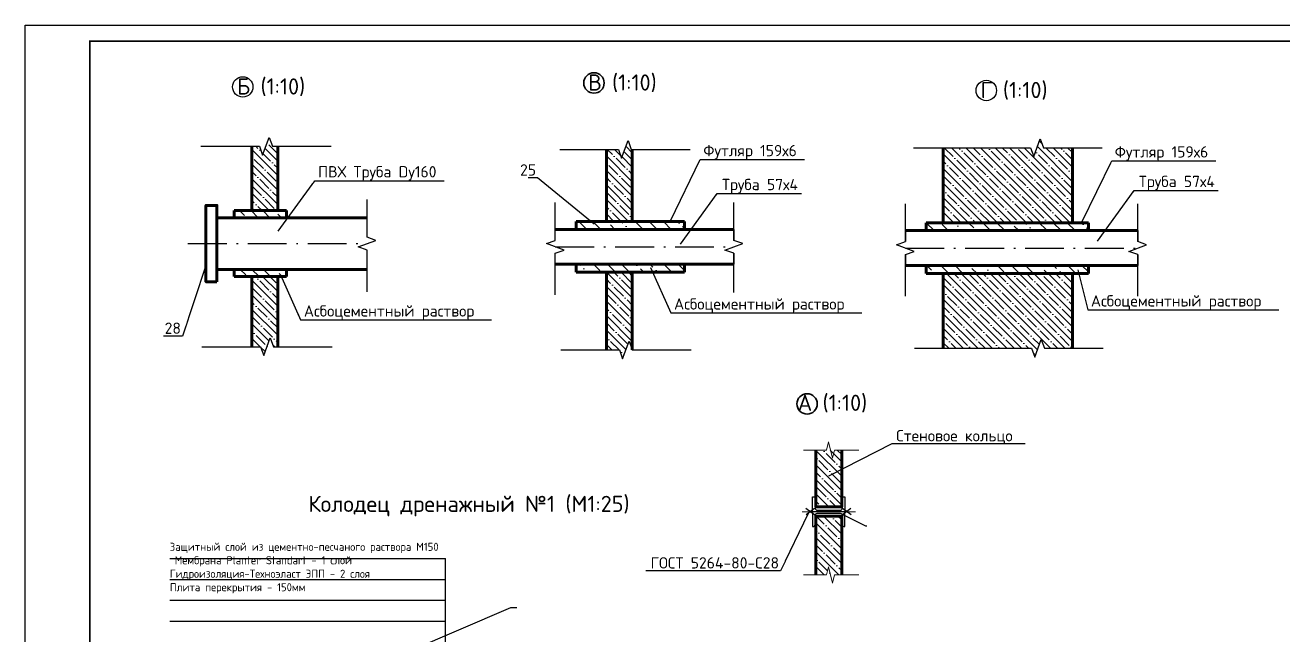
# Model space of a CAD drawing. Header units: millimetres. Extents: x 1601 to 15402, y -324 to 12625.
# Drawn here: x 10515.2 to 10903.9, y 549.7 to 738.2 of the extents above; entities that cross this region are included whole.
import ezdxf
from ezdxf import colors
from ezdxf.entities.mleader import LeaderData, LeaderLine
from ezdxf.math import Vec2, Vec3

# ---------------------------------------------------------------- set-up
doc = ezdxf.new("R2010")
doc.units = ezdxf.units.MM
for name, pattern in [('ACAD_ISO04W100', [30, 24, -3, 0, -3]), ('ACAD_ISO10W100', [18.5, 12, -3, 0.5, -3]), ('осевая2', [28.575, 19.05, -3.175, 3.175, -3.175])]:
    doc.linetypes.add(name, pattern=pattern)
for name, color, linetype, lineweight in [('Осевая', 2, 'осевая2', 30), ('Основной', 1, 'Continuous', 60), ('Размер 3.5', 250, 'Continuous', 35), ('Тонкие', 5, 'Continuous', 30), ('шриховка', 251, 'ACAD_ISO04W100', 15)]:
    doc.layers.add(name, color=color, linetype=linetype, lineweight=lineweight)
doc.styles.add('-ISOCPEUR-', font='isocpeur.TTF')
doc.styles.add('GOST', font='GOST Common.ttf')
doc.styles.add('GOST-2.304_Type-B', font='GOST Common.ttf')

# ---------------------------------------------------------------- blocks, each defined once
blk = doc.blocks.new('_DotSmall')
at = {"color": 0, "linetype": 'ByBlock', "const_width": 0.5}
blk.add_lwpolyline([(-0.0625, 0, 1), (0.0625, 0, 1)], format="xyb", close=True, dxfattribs=at)

msp = doc.modelspace()

# ---------------------------------------------------------------- hatches: boundary and pattern name
at = {"layer": 'шриховка', "lineweight": 20}
h = msp.add_hatch(dxfattribs=at)
h.set_pattern_fill('ANSI35', color=256, scale=0.5, angle=90, style=0)
h.set_pattern_definition([(135, (10267.2364, 393.6372), (-2.245064, -2.245064), []), (135, (10267.2364, 395.8823), (-2.245064, -2.245064), [3.96875, -0.79375, 0, -0.79375])])
h.paths.add_polyline_path([(10587.6223, 700.7864), (10585.2818, 700.7864), (10585.2818, 680.8674), (10593.2818, 680.8674), (10593.2818, 700.7864), (10591.6223, 700.7864), (10590.6223, 703.5339), (10588.6223, 698.039)])
h.paths.add_polyline_path([(10585.2818, 638.7669), (10587.9393, 638.7669), (10588.9393, 636.0195), (10590.9393, 641.5144), (10591.9393, 638.7669), (10593.2818, 638.7669), (10593.2818, 660.4674), (10585.2818, 660.4674)])
h = msp.add_hatch(dxfattribs=at)
h.set_pattern_fill('ANSI35', color=256, scale=0.5, angle=90, style=0)
h.set_pattern_definition([(135, (10376.8028, 391.721), (-2.245064, -2.245064), []), (135, (10376.8028, 393.966), (-2.245064, -2.245064), [3.96875, -0.79375, 0, -0.79375])])
h.paths.add_polyline_path([(10698.5365, 699.7975), (10694.8482, 699.7975), (10694.8482, 677.5285), (10702.8482, 677.5285), (10702.8482, 699.7975), (10702.5365, 699.7975), (10701.5365, 702.545), (10699.5365, 697.05)])
h.paths.add_polyline_path([(10694.8482, 637.778), (10698.8535, 637.778), (10699.8535, 635.0305), (10701.8535, 640.5255), (10702.8482, 637.7925), (10702.8482, 661.8285), (10694.8482, 661.8285)])
h = msp.add_hatch(dxfattribs=at)
h.set_pattern_fill('ANSI35', color=256, scale=0.5, angle=90, style=0)
h.set_pattern_definition([(135, (10498.8822, 392.2452), (-2.245064, -2.245064), []), (135, (10498.8822, 394.4903), (-2.245064, -2.245064), [3.96875, -0.79375, 0, -0.79375])])
h.paths.add_polyline_path([(10798.912, 638.3022), (10826.2368, 638.3022), (10827.2368, 635.5547), (10829.2368, 641.0497), (10830.2368, 638.3022), (10838.912, 638.3022), (10838.912, 661.4254), (10798.912, 661.4254)])
h.paths.add_polyline_path([(10825.9198, 700.3217), (10798.912, 700.3217), (10798.912, 677.1254), (10838.912, 677.1254), (10838.912, 700.3217), (10829.9198, 700.3217), (10828.9198, 703.0692), (10826.9198, 697.5742)])
at = {"layer": 'шриховка'}
h = msp.add_hatch(dxfattribs=at)
h.set_pattern_fill('ANSI36', color=256, scale=0.8, angle=-90)
h.set_pattern_definition([(315, (9969.1552, 118.5497), (4.939141, -1.3470384), [6.35, -1.27, 0, -1.27])])
h.paths.add_polyline_path([(10579.8325, 680.8674), (10579.8325, 678.6674), (10595.9896, 678.6674), (10595.9896, 680.8674)])
h.paths.add_polyline_path([(10579.8325, 662.6674), (10579.8325, 660.4674), (10595.9896, 660.4674), (10595.9896, 662.6674)])
h = msp.add_hatch(dxfattribs=at)
h.set_pattern_fill('ANSI36', color=256, scale=0.970787, angle=-90)
h.set_pattern_definition([(315, (9938.703, -4.615), (5.993564, -1.634608), [7.705618, -1.541124, 0, -1.541124])])
h.paths.add_polyline_path([(10685.5337, 677.5285), (10685.5337, 675.0785), (10718.9621, 675.0785), (10718.9621, 677.5285)])
h.paths.add_polyline_path([(10685.5337, 664.2785), (10685.5337, 661.8285), (10718.9621, 661.8285), (10718.9621, 664.2785)])
h = msp.add_hatch(dxfattribs=at)
h.set_pattern_fill('ANSI36', color=256, scale=0.970787, angle=-90)
h.set_pattern_definition([(315, (10063.5332, -5.018), (5.993564, -1.634608), [7.705618, -1.541124, 0, -1.541124])])
h.paths.add_polyline_path([(10793.7149, 677.1254), (10793.7149, 674.6754), (10843.7925, 674.6754), (10843.7925, 677.1254)])
h.paths.add_polyline_path([(10793.7149, 663.8754), (10793.7149, 661.4254), (10843.7925, 661.4254), (10843.7925, 663.8754)])
at = {"layer": 'шриховка', "lineweight": 20}
h = msp.add_hatch(dxfattribs=at)
h.set_pattern_fill('ANSI35', color=256, scale=0.5, angle=90, style=0)
h.set_pattern_definition([(135, (3454.493, -4431.574), (-2.245064, -2.245064), []), (135, (3454.493, -4429.329), (-2.245064, -2.245064), [3.96875, -0.79375, 0, -0.79375])])
h.paths.add_polyline_path([(10767.5662, 606.8281), (10767.5662, 589.2051), (10759.5662, 589.2051), (10759.5662, 606.8281)])
h.paths.add_polyline_path([(10759.5662, 586.3966), (10767.5662, 586.3966), (10767.5662, 568.1977), (10759.5662, 568.1977)])

# ---------------------------------------------------------------- linework, layer by layer
for p, q in [((10734.2172, 675.0785), (10734.2172, 671.6785)), ((10859.0475, 674.6754), (10859.0475, 671.2754)), ((10734.2172, 667.6785), (10734.2172, 664.2785)), ((10859.0475, 667.2754), (10859.0475, 663.8754))]:
    msp.add_line(p, q)
at = {"lineweight": -2}
for p, q in [((10787.2457, 674.6754), (10787.2457, 671.2754)), ((10787.2457, 667.2754), (10787.2457, 663.8754))]:
    msp.add_line(p, q, dxfattribs=at)
at = {"linetype": 'Continuous'}
for points in [[(10569.5411, 700.7864), (10587.6223, 700.7864), (10588.6223, 698.039), (10590.6223, 703.5339), (10591.6223, 700.7864), (10609.7692, 700.7864)], [(10680.4553, 699.7975), (10698.5365, 699.7975), (10699.5365, 697.05), (10701.5365, 702.545), (10702.5365, 699.7975), (10720.6834, 699.7975)], [(10789.7574, 700.3217), (10825.9198, 700.3217), (10826.9198, 697.5742), (10828.9198, 703.0692), (10829.9198, 700.3217), (10848.0667, 700.3217)], [(10620.8907, 655.7846), (10620.8907, 668.6674), (10618.1433, 669.6674), (10623.6382, 671.6674), (10620.8907, 672.6674), (10620.8907, 684.3313)], [(10679.0644, 654.7957), (10679.0644, 667.6785), (10681.8119, 668.6785), (10676.3169, 670.6785), (10679.0644, 671.6785), (10679.0644, 683.3424)], [(10734.2172, 654.7957), (10734.2172, 667.6785), (10731.4697, 668.6785), (10736.9647, 670.6785), (10734.2172, 671.6785), (10734.2172, 683.3424)], [(10787.2457, 654.3926), (10787.2457, 667.2754), (10789.9931, 668.2754), (10784.4982, 670.2754), (10787.2457, 671.2754), (10787.2457, 682.9393)], [(10680.7723, 637.778), (10698.8535, 637.778), (10699.8535, 635.0305), (10701.8535, 640.5255), (10702.8535, 637.778), (10721.0003, 637.778)], [(10790.0743, 638.3022), (10826.2368, 638.3022), (10827.2368, 635.5547), (10829.2368, 641.0497), (10830.2368, 638.3022), (10848.3836, 638.3022)]]:
    msp.add_lwpolyline(points, dxfattribs=at)
at = {"layer": 'Осевая', "linetype": 'ACAD_ISO10W100'}
for p, q in [((10565.5328, 670.6674), (10620.8907, 670.6674)), ((10679.0644, 669.6785), (10734.2172, 669.6785)), ((10787.2457, 669.2754), (10859.0475, 669.2754))]:
    msp.add_line(p, q, dxfattribs=at)
at = {"layer": 'Осевая', "color": 2, "lineweight": 20}
msp.add_line((10755.3303, 587.7484), (10771.7846, 587.7484), dxfattribs=at)
at = {"layer": 'Основной', "color": 1, "lineweight": 60}
for p, q in [((10585.2818, 680.8674), (10585.2818, 700.7864)), ((10593.2818, 700.7864), (10593.2818, 680.8674)), ((10694.8482, 677.5285), (10694.8482, 699.7975)), ((10702.8482, 699.7975), (10702.8482, 677.5285)), ((10798.912, 677.1254), (10798.912, 700.3217)), ((10838.912, 700.3217), (10838.912, 677.1254)), ((10595.9896, 680.8674), (10579.8325, 680.8674)), ((10579.8325, 680.8674), (10579.8325, 678.6674)), ((10595.9896, 680.8674), (10595.9896, 678.6674)), ((10574.5013, 678.6674), (10620.8907, 678.6674)), ((10718.9621, 677.5285), (10685.5337, 677.5285)), ((10685.5337, 677.5285), (10685.5337, 675.0785)), ((10718.9621, 677.5285), (10718.9621, 675.0785)), ((10843.7925, 677.1254), (10793.7149, 677.1254)), ((10793.7149, 677.1254), (10793.7149, 674.6754)), ((10843.7925, 677.1254), (10843.7925, 674.6754)), ((10679.0644, 675.0785), (10734.2172, 675.0785)), ((10787.2457, 674.6754), (10859.0475, 674.6754)), ((10620.8907, 662.6674), (10574.5013, 662.6674)), ((10579.8325, 660.4674), (10579.8325, 662.6674)), ((10595.9896, 660.4674), (10595.9896, 662.6674)), ((10734.2172, 664.2785), (10679.0644, 664.2785)), ((10685.5337, 661.8285), (10685.5337, 664.2785)), ((10718.9621, 661.8285), (10685.5337, 661.8285)), ((10694.8482, 661.8285), (10694.8482, 637.778)), ((10702.8482, 637.7925), (10702.8482, 661.8285)), ((10718.9621, 661.8285), (10718.9621, 664.2785)), ((10859.0475, 663.8754), (10787.2457, 663.8754)), ((10793.7149, 661.4254), (10793.7149, 663.8754)), ((10843.7925, 661.4254), (10793.7149, 661.4254)), ((10798.912, 661.4254), (10798.912, 638.3022)), ((10838.912, 638.3022), (10838.912, 661.4254)), ((10843.7925, 661.4254), (10843.7925, 663.8754)), ((10595.9896, 660.4674), (10579.8325, 660.4674)), ((10585.2818, 660.4674), (10585.2818, 638.7669)), ((10593.2818, 638.7669), (10593.2818, 660.4674)), ((10759.5662, 589.2051), (10759.5662, 606.8281)), ((10767.5662, 606.8281), (10767.5662, 589.2051)), ((10767.5662, 589.2051), (10759.5662, 589.2051)), ((10759.5662, 568.1977), (10759.5662, 586.3966)), ((10759.5662, 586.3966), (10767.5662, 586.3966)), ((10767.5662, 586.3966), (10767.5662, 568.1977))]:
    msp.add_line(p, q, dxfattribs=at)
at = {"layer": 'Размер 3.5', "color": 0}
for centre in [(10691.0104, 720.3459), (10756.8608, 621.0962)]:
    msp.add_circle(centre, 3.1532, dxfattribs=at)
at = {"layer": 'Тонкие', "color": 3}
for p, q in [((10759.2034, 586.7453), (10756.5282, 588.7516)), ((10759.1713, 588.7626), (10756.5602, 586.7342)), ((10770.4565, 586.7453), (10767.7812, 588.7516)), ((10770.4244, 588.7626), (10767.8133, 586.7342))]:
    msp.add_line(p, q, dxfattribs=at)
at = {"layer": 'Тонкие'}
for p, q in [((10559.9185, 573.2813), (10645.161, 573.2813)), ((10645.161, 541.5941), (10645.161, 573.2813)), ((10559.9185, 566.8298), (10645.161, 566.8298)), ((10559.9185, 560.3783), (10645.161, 560.3783)), ((10559.9185, 553.9268), (10645.161, 553.9268))]:
    msp.add_line(p, q, dxfattribs=at)
at = {"layer": 'Тонкие', "lineweight": 20}
for points in [[(10772.8782, 606.8281), (10765.3162, 606.8281), (10764.6912, 604.3281), (10763.4412, 609.3281), (10762.8162, 606.8281), (10755.8065, 606.8281)], [(10772.8782, 568.1977), (10765.3162, 568.1977), (10764.6912, 565.6977), (10763.4412, 570.6977), (10762.8162, 568.1977), (10755.8065, 568.1977)]]:
    msp.add_lwpolyline(points, dxfattribs=at)
at = {"layer": 'Тонкие', "ltscale": 100}
for points in [[(10758.5575, 587.7484), (10758.5575, 592.3484), (10758.9175, 592.3484, -0.41421356), (10759.3175, 591.9484), (10759.3175, 588.8984, 0.41421356), (10760.0175, 588.1984), (10767.0975, 588.1984, 0.41421356), (10767.7975, 588.8984), (10767.7975, 591.9484, -0.41421356), (10768.1975, 592.3484), (10768.5575, 592.3484), (10768.5575, 587.7484)], [(10758.5575, 587.7484), (10758.5575, 583.1484), (10758.9175, 583.1484, 0.41421356), (10759.3175, 583.5484), (10759.3175, 586.5984, -0.41421356), (10760.0175, 587.2984), (10767.0975, 587.2984, -0.41421356), (10767.7975, 586.5984), (10767.7975, 583.5484, 0.41421356), (10768.1975, 583.1484), (10768.5575, 583.1484), (10768.5575, 587.7484)]]:
    msp.add_lwpolyline(points, format="xyb", close=True, dxfattribs=at)
at = {"layer": 'Тонкие'}
for centre in [(10582.4657, 719.1269), (10812.255, 718.0274)]:
    msp.add_circle(centre, 3.1532, dxfattribs=at)

# ---------------------------------------------------------------- texts
at = {"layer": 'Размер 3.5', "color": 0, "style": '-ISOCPEUR-'}
for s, p in [('В (1:10)', (10689.227, 717.991)), ('Б (1:10)', (10580.6822, 716.7721)), ('Г (1:10)', (10810.4716, 715.6726)), ('А (1:10)', (10753.9601, 618.9368)), ('Колодец дренажный №1 (М1:25)', (10602.7207, 587.673))]:
    msp.add_text(s, height=5, dxfattribs=at).set_placement(p)
at = {"layer": 'Размер 3.5', "insert": (10559.923, 578.1476), "char_height": 2.5, "width": 89.947537, "attachment_point": 1, "style": 'GOST-2.304_Type-B'}
msp.add_mtext('Защитный слой из цементно-песчаного раствора М150\\P Мембрана Planter Standart - 1 слой {\\H1.83333x; }Гидроизоляция-Техноэласт ЭПП - 2 слоя {\\H1.55556x; }\\P{\\C256;\\c0;Плита перекрытия - 150мм\\H1.64815x; }', dxfattribs=at)

# ---------------------------------------------------------------- next in the draw order: leaders
at = {"layer": 'Размер 3.5'}
ml = msp.add_multileader_mtext('Standard', dxfattribs=at)
ml.set_content('25', color=256, style='-ISOCPEUR-')
ml.set_leader_properties()
ml.build(insert=Vec2(0, 0))
ml.multileader.update_dxf_attribs({"text_left_attachment_type": 6, "text_right_attachment_type": 6, "dogleg_length": 0.36, "arrow_head_size": 0.18})
ctx = ml.context
ctx.base_point, ctx.char_height, ctx.arrow_head_size, ctx.landing_gap_size, ctx.plane_origin = Vec3(10668.818, 691), 3.5, 0.18, 0.09, Vec3(10669.6691, 690.9779)
ctx.left_attachment, ctx.right_attachment, ctx.text_align_type = 6, 6, 2
notes = []
notes.append((ctx, [(1, (1, 1, 0), (10673.558, 691), (-1, 0), 0.36, [(0, [(10691.2191, 676.614)], 0, [])])]))
ctx.mtext.insert, ctx.mtext.width, ctx.mtext.alignment, ctx.mtext.flow_direction = Vec3(10673.108, 695.2), 2.433526, 3, 5
ctx.mtext.has_bg_fill, ctx.mtext.bg_color, ctx.mtext.bg_scale_factor, ctx.mtext.bg_transparency, ctx.mtext.use_window_bg_color = 1, -1027028792, 1.5, 0, 1
ml = msp.add_multileader_mtext('Standard', dxfattribs=at)
ml.set_content('Труба 57х4', color=256, style='-ISOCPEUR-')
ml.set_leader_properties()
ml.build(insert=Vec2(0, 0))
ml.multileader.update_dxf_attribs({"text_left_attachment_type": 6, "text_right_attachment_type": 6, "dogleg_length": 0.36, "arrow_head_size": 0.18})
ctx = ml.context
ctx.base_point, ctx.char_height, ctx.arrow_head_size, ctx.landing_gap_size, ctx.plane_origin = Vec3(10729.4602, 686.1385), 3.5, 0.18, 0.09, Vec3(10723.6026, 670.367)
ctx.left_attachment, ctx.right_attachment, ctx.text_align_type = 6, 6, 2
notes.append((ctx, [(0, (1, 1, 0), (10729.1002, 686.1385), (1, 0), 0.36, [(0, [(10717.6338, 670.367)], 0, [])])]))
ctx.mtext.insert, ctx.mtext.alignment, ctx.mtext.flow_direction = Vec3(10754.0502, 690.6885), 3, 5
ctx.mtext.has_bg_fill, ctx.mtext.bg_color, ctx.mtext.bg_scale_factor, ctx.mtext.bg_transparency, ctx.mtext.use_window_bg_color = 1, -1027028792, 1.5, 0, 1
ml = msp.add_multileader_mtext('Standard', dxfattribs=at)
ml.set_content('Труба 57х4', color=256, style='-ISOCPEUR-')
ml.set_leader_properties()
ml.build(insert=Vec2(0, 0))
ml.multileader.update_dxf_attribs({"text_left_attachment_type": 6, "text_right_attachment_type": 6, "dogleg_length": 0.36, "arrow_head_size": 0.18})
ctx = ml.context
ctx.base_point, ctx.char_height, ctx.arrow_head_size, ctx.landing_gap_size, ctx.plane_origin = Vec3(10858.2907, 687.0813), 3.5, 0.18, 0.09, Vec3(10852.4331, 671.3098)
ctx.left_attachment, ctx.right_attachment, ctx.text_align_type = 6, 6, 2
notes.append((ctx, [(0, (1, 1, 0), (10857.9307, 687.0813), (1, 0), 0.36, [(0, [(10846.4642, 671.3098)], 0, [])])]))
ctx.mtext.insert, ctx.mtext.alignment, ctx.mtext.flow_direction = Vec3(10882.8807, 691.6313), 3, 5
ctx.mtext.has_bg_fill, ctx.mtext.bg_color, ctx.mtext.bg_scale_factor, ctx.mtext.bg_transparency, ctx.mtext.use_window_bg_color = 1, -1027028792, 1.5, 0, 1
ml = msp.add_multileader_mtext('Standard', dxfattribs=at)
ml.set_content('Асбоцементный раствор', color=256, style='-ISOCPEUR-')
ml.set_leader_properties()
ml.build(insert=Vec2(0, 0))
ml.multileader.update_dxf_attribs({"text_left_attachment_type": 6, "text_right_attachment_type": 6, "dogleg_length": 0.36, "arrow_head_size": 0.18})
ctx = ml.context
ctx.base_point, ctx.char_height, ctx.arrow_head_size, ctx.landing_gap_size, ctx.plane_origin = Vec3(10715.1097, 649.2115), 3.5, 0.18, 0.09, Vec3(10715.8786, 646.7105)
ctx.left_attachment, ctx.right_attachment, ctx.text_align_type = 6, 6, 2
notes.append((ctx, [(0, (1, 1, 0), (10714.7497, 649.2115), (1, 0), 0.36, [(0, [(10708.4439, 663.3916)], 0, [])])]))
ctx.mtext.insert, ctx.mtext.alignment, ctx.mtext.flow_direction = Vec3(10768.3997, 653.7615), 3, 5
ctx.mtext.has_bg_fill, ctx.mtext.bg_color, ctx.mtext.bg_scale_factor, ctx.mtext.bg_transparency, ctx.mtext.use_window_bg_color = 1, -1027028792, 1.5, 0, 1
ml = msp.add_multileader_mtext('Standard', dxfattribs=at)
ml.set_content('Асбоцементный раствор', color=256, style='-ISOCPEUR-')
ml.set_leader_properties()
ml.build(insert=Vec2(0, 0))
ml.multileader.update_dxf_attribs({"text_left_attachment_type": 6, "text_right_attachment_type": 6, "dogleg_length": 0.36, "arrow_head_size": 0.18})
ctx = ml.context
ctx.base_point, ctx.char_height, ctx.arrow_head_size, ctx.landing_gap_size, ctx.plane_origin = Vec3(10843.9401, 650.1543), 3.5, 0.18, 0.09, Vec3(10844.7091, 647.6533)
ctx.left_attachment, ctx.right_attachment, ctx.text_align_type = 6, 6, 2
notes.append((ctx, [(0, (1, 1, 0), (10843.5801, 650.1543), (1, 0), 0.36, [(0, [(10840.4609, 662.7713)], 0, [])])]))
ctx.mtext.insert, ctx.mtext.alignment, ctx.mtext.flow_direction = Vec3(10897.2301, 654.7043), 3, 5
ctx.mtext.has_bg_fill, ctx.mtext.bg_color, ctx.mtext.bg_scale_factor, ctx.mtext.bg_transparency, ctx.mtext.use_window_bg_color = 1, -1027028792, 1.5, 0, 1
for ctx, leaders in notes:
    for number, flags, end, landing, length, lines in leaders:
        leader = LeaderData()
        leader.index, (leader.has_last_leader_line, leader.has_dogleg_vector, leader.attachment_direction) = number, flags
        leader.last_leader_point, leader.dogleg_vector, leader.dogleg_length = Vec3(end), Vec3(landing), length
        for number, points, colour, breaks in lines:
            line = LeaderLine()
            line.index, line.vertices, line.color, line.breaks = number, Vec3.list(points), colors.encode_raw_color(colour), breaks
            leader.lines.append(line)
        ctx.leaders.append(leader)

# ---------------------------------------------------------------- next in the draw order: leaders
ml = msp.add_multileader_mtext('Standard', dxfattribs=at)
ml.set_content('Футляр 159х6', color=256, style='-ISOCPEUR-')
ml.set_leader_properties()
ml.build(insert=Vec2(0, 0))
ml.multileader.update_dxf_attribs({"text_left_attachment_type": 6, "text_right_attachment_type": 6, "dogleg_length": 0.36, "arrow_head_size": 0.18})
ctx = ml.context
ctx.base_point, ctx.char_height, ctx.arrow_head_size, ctx.landing_gap_size, ctx.plane_origin = Vec3(10724.2037, 696.6316), 3.5, 0.18, 0.09, Vec3(10720.2555, 683.414)
ctx.left_attachment, ctx.right_attachment, ctx.text_align_type = 6, 6, 2
notes = []
notes.append((ctx, [(0, (1, 1, 0), (10723.8437, 696.6316), (1, 0), 0.36, [(0, [(10714.5483, 677.5287)], 0, [])])]))
ctx.mtext.insert, ctx.mtext.alignment, ctx.mtext.flow_direction = Vec3(10753.6937, 701.1816), 3, 5
ctx.mtext.has_bg_fill, ctx.mtext.bg_color, ctx.mtext.bg_scale_factor, ctx.mtext.bg_transparency, ctx.mtext.use_window_bg_color = 1, -1027028792, 1.5, 0, 1
ml = msp.add_multileader_mtext('Standard', dxfattribs=at)
ml.set_content('Футляр 159х6', color=256, style='-ISOCPEUR-')
ml.set_leader_properties()
ml.build(insert=Vec2(0, 0))
ml.multileader.update_dxf_attribs({"text_left_attachment_type": 6, "text_right_attachment_type": 6, "dogleg_length": 0.36, "arrow_head_size": 0.18})
ctx = ml.context
ctx.base_point, ctx.char_height, ctx.arrow_head_size, ctx.landing_gap_size, ctx.plane_origin = Vec3(10851.3504, 696.2283), 3.5, 0.18, 0.09, Vec3(10847.4023, 683.0107)
ctx.left_attachment, ctx.right_attachment, ctx.text_align_type = 6, 6, 2
notes.append((ctx, [(0, (1, 1, 0), (10850.9904, 696.2283), (1, 0), 0.36, [(0, [(10841.6951, 677.1254)], 0, [])])]))
ctx.mtext.insert, ctx.mtext.alignment, ctx.mtext.flow_direction = Vec3(10880.8404, 700.7783), 3, 5
ctx.mtext.has_bg_fill, ctx.mtext.bg_color, ctx.mtext.bg_scale_factor, ctx.mtext.bg_transparency, ctx.mtext.use_window_bg_color = 1, -1027028792, 1.5, 0, 1
for ctx, leaders in notes:
    for number, flags, end, landing, length, lines in leaders:
        leader = LeaderData()
        leader.index, (leader.has_last_leader_line, leader.has_dogleg_vector, leader.attachment_direction) = number, flags
        leader.last_leader_point, leader.dogleg_vector, leader.dogleg_length = Vec3(end), Vec3(landing), length
        for number, points, colour, breaks in lines:
            line = LeaderLine()
            line.index, line.vertices, line.color, line.breaks = number, Vec3.list(points), colors.encode_raw_color(colour), breaks
            leader.lines.append(line)
        ctx.leaders.append(leader)

# ---------------------------------------------------------------- next in the draw order: linework, layer by layer
msp.add_lwpolyline([(10515.2243, 738.2356), (11109.2243, 738.2356), (11109.2243, 318.2356), (10515.2243, 318.2356)], close=True)
at = {"const_width": 0.5}
msp.add_lwpolyline([(10535.2243, 733.2356), (11104.2243, 733.2356), (11104.2243, 323.2356), (10535.2243, 323.2356)], close=True, dxfattribs=at)
at = {"linetype": 'Continuous'}
msp.add_lwpolyline([(10859.0475, 654.3926), (10859.0475, 667.2754), (10856.3001, 668.2754), (10861.795, 670.2754), (10859.0475, 671.2754), (10859.0475, 682.9393)], dxfattribs=at)

# ---------------------------------------------------------------- next in the draw order: leaders
at = {"layer": 'Размер 3.5'}
ml = msp.add_multileader_mtext('Standard', dxfattribs=at)
ml.set_content('ПВХ Труба Dу160', color=256, style='-ISOCPEUR-')
ml.set_leader_properties()
ml.build(insert=Vec2(0, 0))
ml.multileader.update_dxf_attribs({"text_left_attachment_type": 6, "text_right_attachment_type": 6, "dogleg_length": 0.36, "arrow_head_size": 0.18})
ctx = ml.context
ctx.base_point, ctx.char_height, ctx.arrow_head_size, ctx.landing_gap_size, ctx.plane_origin = Vec3(10605.1415, 690.0917), 3.5, 0.18, 0.09, Vec3(10599.2839, 674.3202)
ctx.left_attachment, ctx.right_attachment, ctx.text_align_type = 6, 6, 2
notes = []
notes.append((ctx, [(0, (1, 1, 0), (10604.7815, 690.0917), (1, 0), 0.36, [(0, [(10593.3151, 674.3202)], 0, [])])]))
ctx.mtext.insert, ctx.mtext.alignment, ctx.mtext.flow_direction = Vec3(10642.3315, 694.6417), 3, 5
ctx.mtext.has_bg_fill, ctx.mtext.bg_color, ctx.mtext.bg_scale_factor, ctx.mtext.bg_transparency, ctx.mtext.use_window_bg_color = 1, -1027028792, 1.5, 0, 1
ml = msp.add_multileader_mtext('Standard', dxfattribs=at)
ml.set_content('28', color=256, style='-ISOCPEUR-')
ml.set_leader_properties()
ml.build(insert=Vec2(0, 0))
ml.multileader.update_dxf_attribs({"text_left_attachment_type": 6, "text_right_attachment_type": 6, "dogleg_length": 0.36, "arrow_head_size": 0.18})
ctx = ml.context
ctx.base_point, ctx.char_height, ctx.arrow_head_size, ctx.landing_gap_size, ctx.plane_origin = Vec3(10559.0821, 642.0504), 3.5, 0.18, 0.09, Vec3(10585.4909, 638.6496)
ctx.left_attachment, ctx.right_attachment, ctx.text_align_type = 6, 6, 2
notes.append((ctx, [(1, (1, 1, 0), (10563.8221, 642.0504), (-1, 0), 0.36, [(0, [(10571.0803, 664.0817)], 0, [])])]))
ctx.mtext.insert, ctx.mtext.alignment, ctx.mtext.flow_direction = Vec3(10563.3721, 646.2504), 3, 5
ctx.mtext.has_bg_fill, ctx.mtext.bg_color, ctx.mtext.bg_scale_factor, ctx.mtext.bg_transparency, ctx.mtext.use_window_bg_color = 1, -1027028792, 1.5, 0, 1
ml = msp.add_multileader_mtext('Standard', dxfattribs=at)
ml.set_content('Стеновое кольцо', color=256, style='-ISOCPEUR-')
ml.set_leader_properties()
ml.build(insert=Vec2(0, 0))
ml.multileader.update_dxf_attribs({"text_left_attachment_type": 6, "text_right_attachment_type": 6, "dogleg_length": 0.36, "arrow_head_size": 0.18})
ctx = ml.context
ctx.base_point, ctx.char_height, ctx.arrow_head_size, ctx.landing_gap_size, ctx.plane_origin = Vec3(10783.5484, 608.8047), 3.5, 0.18, 0.09, Vec3(10772.5545, 603.0539)
ctx.left_attachment, ctx.right_attachment, ctx.text_align_type = 6, 6, 2
notes.append((ctx, [(0, (1, 1, 0), (10783.1884, 608.8047), (1, 0), 0.36, [(0, [(10763.4161, 598.7839)], 0, [])])]))
ctx.mtext.insert, ctx.mtext.alignment, ctx.mtext.flow_direction = Vec3(10820.3884, 613.0047), 3, 5
ctx.mtext.has_bg_fill, ctx.mtext.bg_color, ctx.mtext.bg_scale_factor, ctx.mtext.bg_transparency, ctx.mtext.use_window_bg_color = 1, -1027028792, 1.5, 0, 1
ml = msp.add_multileader_mtext('Standard', dxfattribs=at)
ml.set_content('ГОСТ 5264-80-С28', color=256, style='-ISOCPEUR-')
ml.set_leader_properties()
ml.build(insert=Vec2(0, 0))
ml.multileader.update_dxf_attribs({"text_left_attachment_type": 6, "text_right_attachment_type": 6, "dogleg_length": 0.36, "arrow_head_size": 0.18})
ctx = ml.context
ctx.base_point, ctx.char_height, ctx.arrow_head_size, ctx.landing_gap_size, ctx.plane_origin = Vec3(10708.916, 569.4747), 3.5, 0.18, 0.09, Vec3(10702.3107, 557.9032)
ctx.left_attachment, ctx.right_attachment, ctx.text_align_type = 6, 6, 2
notes.append((ctx, [(1, (1, 1, 0), (10748.656, 569.4747), (-1, 0), 0.36, [(0, [(10757.3262, 587.3293)], 0, [])])]))
ctx.mtext.insert, ctx.mtext.alignment, ctx.mtext.flow_direction = Vec3(10748.206, 573.6747), 3, 5
ctx.mtext.has_bg_fill, ctx.mtext.bg_color, ctx.mtext.bg_scale_factor, ctx.mtext.bg_transparency, ctx.mtext.use_window_bg_color = 1, -1027028792, 1.5, 0, 1
ml = msp.add_multileader_mtext('Standard', dxfattribs=at)
ml.set_content('', color=256, style='-ISOCPEUR-')
ml.set_leader_properties()
ml.build(insert=Vec2(0, 0))
ml.multileader.update_dxf_attribs({"text_left_attachment_type": 6, "text_right_attachment_type": 6, "dogleg_length": 0.36, "arrow_head_size": 0.18})
ctx = ml.context
ctx.base_point, ctx.char_height, ctx.arrow_head_size, ctx.landing_gap_size, ctx.plane_origin = Vec3(10775.2507, 583.3618), 3.5, 0.18, 0.09, Vec3(10770.4787, 591.6518)
ctx.left_attachment, ctx.right_attachment, ctx.text_align_type = 6, 6, 2
notes.append((ctx, [(0, (1, 1, 0), (10774.8907, 583.3618), (1, 0), 0.36, [(0, [(10767.5924, 587.0934)], 0, [])])]))
ctx.mtext.insert, ctx.mtext.width, ctx.mtext.alignment, ctx.mtext.flow_direction = Vec3(10779.8907, 587.5618), 2.433526, 3, 5
ctx.mtext.has_bg_fill, ctx.mtext.bg_color, ctx.mtext.bg_scale_factor, ctx.mtext.bg_transparency, ctx.mtext.use_window_bg_color = 1, -1027028792, 1.5, 0, 1
ml = msp.add_multileader_mtext('Standard', dxfattribs=at)
ml.set_content('', color=256, style='GOST')
ml.set_leader_properties()
ml.set_arrow_properties(name='DOTSMALL')
ml.build(insert=Vec2(0, 0))
ml.multileader.update_dxf_attribs({"text_left_attachment_type": 5, "text_right_attachment_type": 5, "dogleg_length": 2, "arrow_head_size": 1.6})
ctx = ml.context
ctx.base_point, ctx.char_height, ctx.arrow_head_size, ctx.landing_gap_size, ctx.plane_origin = Vec3(10665.543, 558.1098), 2.8, 1.6, 1.6, Vec3(10666.6369, 561.0062)
ctx.left_attachment, ctx.right_attachment = 5, 5
notes.append((ctx, [(0, (1, 1, 0), (10665.3656, 558.1098), (1, 0), 0.1775, [(0, [(10633.9073, 544.5941)], 0, [])])]))
ctx.mtext.insert, ctx.mtext.flow_direction = Vec3(10667.143, 561.4698), 5
ctx.mtext.has_bg_fill, ctx.mtext.bg_color, ctx.mtext.bg_scale_factor, ctx.mtext.bg_transparency, ctx.mtext.use_window_bg_color = 1, -1027028792, 1.5, 0, 1
for ctx, leaders in notes:
    for number, flags, end, landing, length, lines in leaders:
        leader = LeaderData()
        leader.index, (leader.has_last_leader_line, leader.has_dogleg_vector, leader.attachment_direction) = number, flags
        leader.last_leader_point, leader.dogleg_vector, leader.dogleg_length = Vec3(end), Vec3(landing), length
        for number, points, colour, breaks in lines:
            line = LeaderLine()
            line.index, line.vertices, line.color, line.breaks = number, Vec3.list(points), colors.encode_raw_color(colour), breaks
            leader.lines.append(line)
        ctx.leaders.append(leader)

# ---------------------------------------------------------------- next in the draw order: linework, layer by layer
at = {"linetype": 'Continuous'}
msp.add_lwpolyline([(10569.858, 638.7669), (10587.9393, 638.7669), (10588.9393, 636.0195), (10590.9393, 641.5144), (10591.9393, 638.7669), (10610.0861, 638.7669)], dxfattribs=at)
at = {"layer": 'Основной', "color": 1, "lineweight": 60}
msp.add_lwpolyline([(10574.4839, 658.8626), (10571.0658, 658.8626), (10571.0658, 682.4723), (10574.4839, 682.4723)], close=True, dxfattribs=at)

# ---------------------------------------------------------------- next in the draw order: leaders
at = {"layer": 'Размер 3.5'}
ml = msp.add_multileader_mtext('Standard', dxfattribs=at)
ml.set_content('Асбоцементный раствор', color=256, style='-ISOCPEUR-')
ml.set_leader_properties()
ml.build(insert=Vec2(0, 0))
ml.multileader.update_dxf_attribs({"text_left_attachment_type": 6, "text_right_attachment_type": 6, "dogleg_length": 0.36, "arrow_head_size": 0.18})
ctx = ml.context
ctx.base_point, ctx.char_height, ctx.arrow_head_size, ctx.landing_gap_size, ctx.plane_origin = Vec3(10600.7221, 647.0439), 3.5, 0.18, 0.09, Vec3(10601.491, 644.5429)
ctx.left_attachment, ctx.right_attachment, ctx.text_align_type = 6, 6, 2
notes = []
notes.append((ctx, [(0, (1, 1, 0), (10600.3621, 647.0439), (1, 0), 0.36, [(0, [(10594.0562, 661.224)], 0, [])])]))
ctx.mtext.insert, ctx.mtext.alignment, ctx.mtext.flow_direction = Vec3(10654.0121, 651.5939), 3, 5
ctx.mtext.has_bg_fill, ctx.mtext.bg_color, ctx.mtext.bg_scale_factor, ctx.mtext.bg_transparency, ctx.mtext.use_window_bg_color = 1, -1027028792, 1.5, 0, 1
for ctx, leaders in notes:
    for number, flags, end, landing, length, lines in leaders:
        leader = LeaderData()
        leader.index, (leader.has_last_leader_line, leader.has_dogleg_vector, leader.attachment_direction) = number, flags
        leader.last_leader_point, leader.dogleg_vector, leader.dogleg_length = Vec3(end), Vec3(landing), length
        for number, points, colour, breaks in lines:
            line = LeaderLine()
            line.index, line.vertices, line.color, line.breaks = number, Vec3.list(points), colors.encode_raw_color(colour), breaks
            leader.lines.append(line)
        ctx.leaders.append(leader)

doc.saveas('drawing.dxf')
